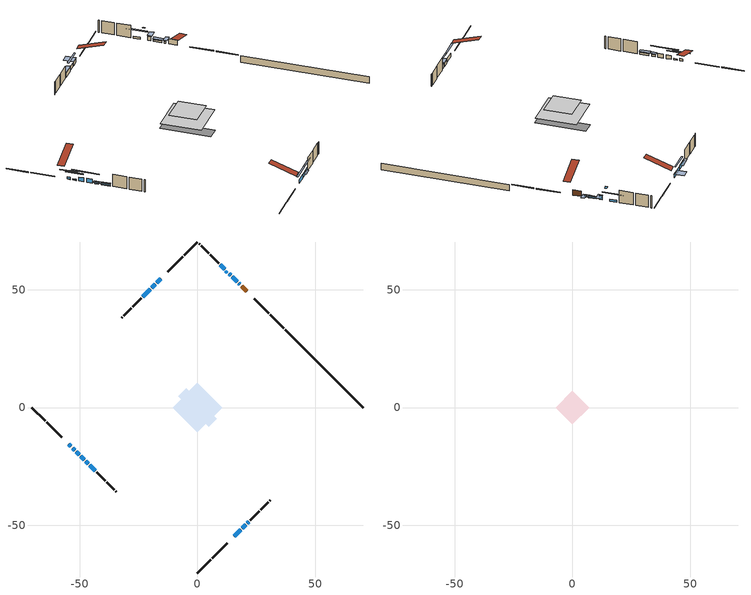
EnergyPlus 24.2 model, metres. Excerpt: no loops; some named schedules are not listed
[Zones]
conditioned space
 floor adiabatic (AdiabaticFloorConstruction): -10.51,0 0,10.51 10.51,0 0,-10.51 z2.6
 floor foundation (Slab1 construction): -8.24,4.83 -4.83,8.24 8.24,-4.83 4.83,-8.24 z-2.38
 wall outside (RimJoist1 construction): 0,-70.27 5.7,-64.58 / -70.27,0 -64.58,-5.7 / 0,70.27 -5.7,64.58 / 36.64,33.63 30.94,39.33 z0.16:0.46
 wall outside (RimJoist2 construction): 6.36,-63.92 12.54,-57.74 / -63.92,-6.36 -57.74,-12.54 / -6.36,63.92 -12.54,57.74 / 30.29,39.99 24.1,46.17 z0.16:0.46
 wall outside (AdiabaticWallConstruction 1): 20.95,49.33 18.7,51.57 z0.16:2.19
 wall outside (AdiabaticWallConstruction): -54.58,-15.69 -53.72,-16.56 z0.16:1.08; 18.04,52.23 17.59,52.68 / -47.39,-22.88 -46.49,-23.79 / 11.49,58.78 9.69,60.59 z0.16:0.92; -15.69,54.58 -17.33,52.95 z0.16:1.54; -17.98,52.29 -19.49,50.78 / 15.69,-54.58 18.28,-51.99 / -51.51,-18.77 -50.21,-20.06 z0.16:1.68; -53.06,-17.21 -52.16,-18.11 z0.16:0.67; -49.56,-20.72 -48.05,-22.23 / -20.15,50.12 -23.17,47.11 z0.16:1.63; 16.94,53.34 14.79,55.49 z0.16:0.89; 18.94,-51.34 20.42,-49.85 z0.16:1.42; 14.13,56.14 13.41,56.86 / 21.08,-49.19 21.8,-48.47 z0.16:1.79; -45.83,-24.44 -43.48,-26.79 z0.16:0.96
 wall outside (Wall1 construction): 22.46,-47.82 26.12,-44.15 / -42.83,-27.45 -39.16,-31.11 / -23.82,46.45 -27.49,42.79 / 9.03,61.24 5.37,64.91 z0.16:5.04
 wall outside (Wall2 construction): 26.78,-43.5 29.95,-40.32 / -38.51,-31.77 -35.33,-34.94 / -28.15,42.13 -31.32,38.95 / 4.71,65.56 1.54,68.74 z0.16:5.04
 wall outside (Wall3 construction): 30.61,-39.66 30.83,-39.44 / -34.67,-35.6 -34.45,-35.82 / -31.98,38.3 -32.2,38.07 / 0.88,69.39 0.66,69.62 z0.16:5.04
 wall foundation (FoundationWall1 construction): 70.27,0 37.3,32.98 z-2.38:0.16
 window (WindowConstruction 13): -54.58,-15.69 -53.72,-16.56 z0.16:1.07
 window (WindowConstruction 1): 18.04,52.23 17.59,52.68 z0.16:0.92
 window (WindowConstruction 2): -15.69,54.58 -17.33,52.95 z0.16:1.54
 window (WindowConstruction 3): -17.98,52.29 -19.49,50.78 z0.16:1.68
 window (WindowConstruction 4): 15.69,-54.58 18.28,-51.99 z0.16:1.68
 window (WindowConstruction 5): -53.06,-17.21 -52.16,-18.11 z0.16:0.67
 window (WindowConstruction 6): -51.51,-18.77 -50.21,-20.06 z0.16:1.68
 window (WindowConstruction 7): -49.56,-20.72 -48.05,-22.23 z0.16:1.63
 window (WindowConstruction 8): 16.94,53.34 14.79,55.48 z0.16:0.89
 window (WindowConstruction 9): -20.15,50.12 -23.17,47.11 z0.16:1.63
 window (WindowConstruction 10): 18.94,-51.34 20.42,-49.85 z0.16:1.42
 window (WindowConstruction 11): -47.39,-22.88 -46.49,-23.78 z0.16:0.92
 window (WindowConstruction 14): 14.13,56.14 13.41,56.86 z0.16:1.78
 window (WindowConstruction 12): -45.83,-24.44 -43.48,-26.79 z0.16:0.96
 window (WindowConstruction 15): 21.08,-49.19 21.8,-48.47 z0.16:1.78
 window (WindowConstruction): 11.49,58.78 9.69,60.59 z0.16:0.92
 door (Door): 20.95,49.33 18.7,51.57 z0.16:2.19
 ceiling adiabatic (AdiabaticFloorConstruction): 0,-10.51 10.51,0 0,10.51 -10.51,0 z2.6
 roof outside (AdiabaticRoofConstruction): 12.15,58.13,5.04 11.57,57.55,5.31 12.18,56.94,5.31 12.76,57.52,5.04
 skylight (SkylightConstruction): 12.15,58.13,5.04 11.57,57.55,5.31 12.18,56.94,5.31 12.76,57.52,5.04
attic - vented
 floor to conditioned space (Floor1 construction Reversed): -7.18,0 0,7.18 7.18,0 0,-7.18 z5.04
 roof outside (Roof1 construction): 15.04,-55.24,5.04 8.05,-48.25,8.33 6.2,-50.09,8.33 13.19,-57.08,5.04; -55.24,-15.04,5.04 -48.25,-8.05,8.33 -50.09,-6.2,8.33 -57.08,-13.19,5.04; -15.04,55.24,5.04 -8.05,48.25,8.33 -6.2,50.09,8.33 -13.19,57.08,5.04; 21.6,48.67,5.04 14.61,41.68,8.33 16.45,39.84,8.33 23.45,46.83,5.04
shading: -51.89,-18.38 -56.4,-13.87 -56.69,-14.16 -52.19,-18.67 z3.65; 17.38,52.89 18.25,52.02 20.19,53.96 19.32,54.83 z1.22; -17.54,52.74 -15.48,54.79 -18.07,57.38 -20.13,55.32 z1.84; -21.32,48.96 -16.16,54.11 -16.45,54.4 -21.61,49.25 z4.26; 20.1,-50.17 13.87,-56.4 14.16,-56.69 20.39,-50.46 z4.26; -50.34,-19.93 -54.88,-15.39 -55.18,-15.68 -50.63,-20.23 z3.25; -48.39,-21.88 -53.33,-16.95 -53.62,-17.24 -48.68,-22.18 z4.26; -46.22,-24.05 -51.38,-18.9 -51.67,-19.19 -46.51,-24.34 z4.21; 14.58,55.7 17.15,53.13 18.01,53.99 15.44,56.56 z1.18; -23.38,46.9 -19.94,50.34 -20.8,51.2 -24.24,47.76 z1.93; 20.64,-49.64 18.73,-51.55 19.59,-52.41 21.5,-50.5 z1.71; -46.28,-24 -47.6,-22.67 -48.46,-23.53 -47.14,-24.86 z1.22; 13.2,57.07 14.34,55.93 16.28,57.87 15.14,59.01 z2.08; -43.27,-27 -46.04,-24.23 -46.91,-25.09 -44.13,-27.86 z1.25; 23.62,-46.65 19.26,-51.02 19.55,-51.31 23.92,-46.94 z4.36; 7.87,62.41 13.31,56.96 13.6,57.25 8.16,62.7 z3.5
[Building]
Building 1: Terrain=Suburbs
[Site:Location]
Saskatoon Intl AP_SK: Latitude {deg}=52.17; Longitude {deg}=-106.7; Time Zone {hr}=-6; Elevation {m}=504; Keep Site Location Information=Yes
[Site:GroundTemperature:Shallow]
-3.29371, -5.9198, -6.13011, -4.88389, 0.118965, 5.09852, 9.41553, 12.1502, 12.3826, 10.1583, 5.95142, 1.12462
[Site:WaterMainsTemperature]
Calculation Method=Schedule; Temperature Schedule=mains temperature schedule
[Material] Roughness=Rough; Thermal Absorptance=0.9
Name | Thickness {m} | Conductivity {W/m-K} | Density {kg/m3} | Specific Heat {J/kg-K} | Solar Absorptance | Visible Absorptance
asphalt or fiberglass shingles | 0.00635 | 0.162714 | 1121.4 | 1465.45 | 0.84 | 0.84
asphalt or fiberglass shingles 1 | 0.00635 | 0.162714 | 1121.4 | 1465.45 | 0.7 | 0.7
ceiling loosefill ins | 0.0846667 | 0.0480833 | 16.02 | 1046.75 | 0.7 | 0.7
ceiling stud and cavity | 0.1397 | 0.326487 | 65.682 | 1177.47 | 0.7 | 0.7
concrete 4.0 in. | 0.1016 | 1.803125 | 2242.8 | 837.4 | 0.7 | 0.7
concrete 8.0 in. | 0.2032 | 1.803125 | 2242.8 | 837.4 | 0.7 | 0.7
door material | 0.04445 | 0.0451087 | 512.64 | 1214.23 | 0.7 | 0.7
floor covering | 0.0127 | 0.0433444 | 54.468 | 1339.84 | 0.6 | 0.6
floor rigid ins; roof rigid ins; wall rigid ins 1 | 0.512978 | 0.029427 | 32.04 | 1214.23 | 0.7 | 0.7
floor stud and cavity | 0.1397 | 1.75129 | 37.0049 | 1207.88 | 0.7 | 0.7
furniture material conditioned space 1 | 0.1524 | 0.115458 | 640.8 | 1214.23 | 0.6 | 0.6
gypsum board | 0.0127 | 0.160291 | 801 | 837.4 | 0.6 | 0.6
osb sheathing 0.5 in. | 0.0127 | 0.115458 | 512.64 | 1214.23 | 0.7 | 0.7
osb sheathing 0.75 in. | 0.01905 | 0.115458 | 512.64 | 1214.23 | 0.7 | 0.7
rim joist stud and cavity | 0.0508 | 0.177588 | 50.32683 | 1063.81 | 0.6 | 0.6
rim joist stud and cavity 1 | 0.0508 | 0.219467 | 50.32683 | 1063.81 | 0.6 | 0.6
roof stud and cavity | 0.18415 | 1.78685 | 37.0049 | 1207.88 | 0.6 | 0.6
wall rigid ins | 0.051816 | 0.029427 | 32.04 | 1214.23 | 0.7 | 0.7
wall stud and cavity | 0.1397 | 0.117539 | 139.0536 | 1170.24 | 0.7 | 0.7
wall stud and cavity 1 | 0.1397 | 0.118416 | 139.0536 | 1170.24 | 0.7 | 0.7
wall stud and cavity 2 | 0.1397 | 0.168448 | 139.0536 | 1170.24 | 0.7 | 0.7
wall stud and cavity 3 | 0.0889 | 0.380278 | 52.3479 | 1209.89 | 0.7 | 0.7
wall stud and cavity 4 | 0.0889 | 0.391764 | 83.0341 | 1211.67 | 0.7 | 0.7
wood siding | 0.0254 | 0.102417 | 544.68 | 1172.36 | 0.4 | 0.4
wood siding 1; wood siding 2; wood siding 3 | 0.0254 | 0.102417 | 544.68 | 1172.36 | 0.7 | 0.7
[WindowMaterial:SimpleGlazingSystem]
Name | U-Factor {W/m2-K} | Solar Heat Gain Coefficient
SkylightMaterial | 2.08581 | 0.5805
WindowMaterial | 2.33139 | 0.56
WindowMaterial 1 | 2.14401 | 0.63
WindowMaterial 10 | 4.15402 | 0.66
WindowMaterial 2 | 2.06906 | 0.65
WindowMaterial 3 | 2.08155 | 0.65
WindowMaterial 4 | 2.32684 | 0.57
WindowMaterial 5 | 2.07304 | 0.65
WindowMaterial 6 | 2.34956 | 0.55
WindowMaterial 7 | 2.16843 | 0.62
WindowMaterial 8 | 2.31492 | 0.57
WindowMaterial 9 | 4.20853 | 0.66
[Construction]
AdiabaticFloorConstruction: floor stud and cavity, floor rigid ins, osb sheathing 0.75 in., floor covering
AdiabaticRoofConstruction: asphalt or fiberglass shingles 1, roof rigid ins, osb sheathing 0.75 in., roof stud and cavity
AdiabaticWallConstruction: wood siding 2, wall rigid ins 1, wall stud and cavity 3, gypsum board
AdiabaticWallConstruction 1: wood siding 3, wall rigid ins 1, wall stud and cavity 3, gypsum board
Door: door material
Floor1 construction Reversed: gypsum board, ceiling stud and cavity, ceiling loosefill ins
FoundationWall1 construction: concrete 8.0 in.
furniture construction conditioned space 1: furniture material conditioned space 1
PartitionWallConstruction: gypsum board, wall stud and cavity 4, gypsum board
RimJoist1 construction: wood siding 1, rim joist stud and cavity
RimJoist2 construction: wood siding 1, rim joist stud and cavity 1
Roof1 construction: asphalt or fiberglass shingles
SkylightConstruction: SkylightMaterial
Slab1 construction: concrete 4.0 in.
Wall1 construction: wood siding, osb sheathing 0.5 in., wall stud and cavity, gypsum board
Wall2 construction: wood siding, osb sheathing 0.5 in., wall stud and cavity 1, gypsum board
Wall3 construction: wood siding, wall rigid ins, osb sheathing 0.5 in., wall stud and cavity 2, gypsum board
WindowConstruction; WindowConstruction 1; WindowConstruction 11: WindowMaterial
WindowConstruction 10: WindowMaterial 7
WindowConstruction 12: WindowMaterial 8
WindowConstruction 13: WindowMaterial 9
WindowConstruction 14; WindowConstruction 15: WindowMaterial 10
WindowConstruction 2: WindowMaterial 1
WindowConstruction 3: WindowMaterial 2
WindowConstruction 4; WindowConstruction 6: WindowMaterial 3
WindowConstruction 5: WindowMaterial 4
WindowConstruction 7; WindowConstruction 9: WindowMaterial 5
WindowConstruction 8: WindowMaterial 6
[Zone] Multiplier=1; Part of Total Floor Area=Yes
Name | Volume {m3}
attic - vented | 55.713
conditioned space | 775.5
[Space]
Name | Zone | Volume {m3}
attic - vented 1 | attic - vented | 55.713
conditioned space 1 | conditioned space | 775.5
[ZoneInfiltration:EffectiveLeakageArea]
infil attic - vented 1: Zone or Space=attic - vented 1; Schedule=Always On Discrete; Effective Air Leakage Area {cm2}=3532.35; Stack Coefficient=0.000229202; Wind Coefficient=1.02289e-05
[ZoneMixing]
whole house fan mix: Zone or Space=attic - vented; Schedule=Always On Continuous; Design Flow Rate Calculation Method=Flow/Zone; Design Flow Rate {m3/s}=0; Source Zone or Space=conditioned space
[SurfaceProperty:ExposedFoundationPerimeter]
Slab1: Exposed Perimeter Calculation Method=TotalExposedPerimeter; Total Exposed Perimeter {m}=46.635
[InternalMass] Zone or ZoneList=conditioned space; Space or SpaceList=conditioned space 1
Name | Construction | Surface Area {m2}
furniture mass conditioned space 1 | furniture construction conditioned space 1 | 124.08
partition wall mass | PartitionWallConstruction | 310.2
[Lights]
interior lighting: Zone or ZoneList or Space or SpaceList=conditioned space 1; Schedule=interior lighting schedule; Design Level Calculation Method=LightingLevel; Lighting Level {W}=343.2; Return Air Fraction=0; Fraction Radiant=0.6; Fraction Visible=0.2; Fraction Replaceable=1
[People]
occupants: Zone or ZoneList or Space or SpaceList=conditioned space 1; Number of People Schedule=occupants schedule; Number of People Calculation Method=People; Number of People=3; Fraction Radiant=0.314171; Sensible Heat Fraction=0.56303; Activity Level Schedule=occupants activity schedule; Carbon Dioxide Generation Rate {m3/s-W}=0; Enable ASHRAE 55 Comfort Warnings=No; Mean Radiant Temperature Calculation Type=EnclosureAveraged
[ElectricEquipment] Zone or ZoneList or Space or SpaceList=conditioned space 1; Design Level Calculation Method=EquipmentLevel
Name | Schedule | Design Level {W} | Fraction Latent | Fraction Radiant | Fraction Lost
clothes dryer | clothes dryer schedule | 140.772 | 0.015 | 0.081 | 0.85
clothes washer | clothes washer schedule | 32.1985 | 0.03 | 0.162 | 0.7
cooking range | cooking range schedule | 215.147 | 0.08 | 0.432 | 0.2
dishwasher | dishwasher schedule | 66.8632 | 0.3 | 0.18 | 0.4
fridge | fridge schedule | 72.9452 | 0 | 0.6 | 0
mech vent house fan | mech vent house fan schedule | 16.5 | 0 | 0 | 1
mech vent house fan cfis | mech vent house fan cfis schedule | 0 | 0 | 0 | 0
misc plug loads | misc plug loads schedule | 494.7 | 0.045 | 0.513 | 0.1
whole house fan | Always On Discrete | 0 | 0 | 0 | 1
[OtherEquipment] Zone or ZoneList or Space or SpaceList=conditioned space 1; Design Level Calculation Method=EquipmentLevel
Name | Fuel Type | Schedule | Design Level {W} | Fraction Latent | Fraction Radiant | Fraction Lost
clothes dryer 1 | Electricity | clothes dryer schedule | 0 | 0.015 | 0.081 | 0.85
cooking range 1 | Electricity | cooking range schedule | 0 | 0.08 | 0.432 | 0.2
general water use latent | None | general water use schedule | 62.594 | 1 | 0 | 0
general water use sensible | None | general water use schedule | -61.6891 | 0 | 0.6 | 0
mech vent house fan latent load | None | Always On Discrete | 0 | 1 | 0 | 0
mech vent house fan sensible load | None | Always On Discrete | 0 | 0 | 0 | 0
water heater energy adjustment1 | NaturalGas | Always On Discrete | 0.01 | 0 | 0 | 1
[ZoneInfiltration:DesignFlowRate] Zone or ZoneList or Space or SpaceList=conditioned space 1; Schedule=Always On Discrete; Design Flow Rate Calculation Method=Flow/Zone; Design Flow Rate {m3/s}=0
infil flow; natural vent flow; whole house fan flow
[Foundation:Kiva]
Foundation Kiva 1: Initial Indoor Air Temperature {C}=21; Wall Height Above Grade {m}=0.15999; Wall Depth Below Slab {m}=0.2032
[Foundation:Kiva:Settings]
Soil Conductivity {W/m-K}=0.849921; Soil Density {kg/m3}=1842.3; Soil Specific Heat {J/kg-K}=418.7; Ground Solar Absorptivity=0.9; Ground Thermal Absorptivity=0.9; Ground Surface Roughness {m}=0.03; Far-Field Width {m}=40; Deep-Ground Boundary Condition=ZeroFlux; Deep-Ground Depth {m}=40; Minimum Cell Dimension {m}=0.2; Maximum Cell Growth Coefficient=3; Simulation Timestep=Timestep
[Exterior:Lights]
exterior lighting: Schedule=exterior lighting schedule; Design Level {W}=75.6
[Schedule:Constant]
Name | Hourly Value
Always On Continuous; mech vent house fan schedule; mech vent house fan cfis schedule; Always On Discrete | 1
occupants activity schedule | 117.228
fridge schedule | 0
[Schedule:Week:Daily]
interior lighting schedule Week Rule - Jan1-Jan27: interior lighting schedule day, interior lighting schedule day, interior lighting schedule day, interior lighting schedule day, interior lighting schedule day, interior lighting schedule day, interior lighting schedule day, interior lighting schedule default day, interior lighting schedule default day, interior lighting schedule default day, interior lighting schedule default day, interior lighting schedule default day
interior lighting schedule Week Rule - Jan28-Feb3: interior lighting schedule day, interior lighting schedule day, interior lighting schedule day, interior lighting schedule day, interior lighting schedule day 1, interior lighting schedule day 1, interior lighting schedule day 1, interior lighting schedule default day, interior lighting schedule default day, interior lighting schedule default day, interior lighting schedule default day, interior lighting schedule default day
interior lighting schedule Week Rule - Feb4-Feb24: interior lighting schedule day 1, interior lighting schedule day 1, interior lighting schedule day 1, interior lighting schedule day 1, interior lighting schedule day 1, interior lighting schedule day 1, interior lighting schedule day 1, interior lighting schedule default day, interior lighting schedule default day, interior lighting schedule default day, interior lighting schedule default day, interior lighting schedule default day
interior lighting schedule Week Rule - Feb25-Mar3: interior lighting schedule day 1, interior lighting schedule day 1, interior lighting schedule day 1, interior lighting schedule day 1, interior lighting schedule day 2, interior lighting schedule day 2, interior lighting schedule day 2, interior lighting schedule default day, interior lighting schedule default day, interior lighting schedule default day, interior lighting schedule default day, interior lighting schedule default day
interior lighting schedule Week Rule - Mar4-Mar31: interior lighting schedule day 2, interior lighting schedule day 2, interior lighting schedule day 2, interior lighting schedule day 2, interior lighting schedule day 2, interior lighting schedule day 2, interior lighting schedule day 2, interior lighting schedule default day, interior lighting schedule default day, interior lighting schedule default day, interior lighting schedule default day, interior lighting schedule default day
interior lighting schedule Week Rule - Apr1-Apr28: interior lighting schedule day 3, interior lighting schedule day 3, interior lighting schedule day 3, interior lighting schedule day 3, interior lighting schedule day 3, interior lighting schedule day 3, interior lighting schedule day 3, interior lighting schedule default day, interior lighting schedule default day, interior lighting schedule default day, interior lighting schedule default day, interior lighting schedule default day
interior lighting schedule Week Rule - Apr29-May5: interior lighting schedule day 3, interior lighting schedule day 3, interior lighting schedule day 4, interior lighting schedule day 4, interior lighting schedule day 4, interior lighting schedule day 4, interior lighting schedule day 4, interior lighting schedule default day, interior lighting schedule default day, interior lighting schedule default day, interior lighting schedule default day, interior lighting schedule default day
interior lighting schedule Week Rule - May6-May26: interior lighting schedule day 4, interior lighting schedule day 4, interior lighting schedule day 4, interior lighting schedule day 4, interior lighting schedule day 4, interior lighting schedule day 4, interior lighting schedule day 4, interior lighting schedule default day, interior lighting schedule default day, interior lighting schedule default day, interior lighting schedule default day, interior lighting schedule default day
interior lighting schedule Week Rule - May27-Jun2: interior lighting schedule day 4, interior lighting schedule day 4, interior lighting schedule day 4, interior lighting schedule day 4, interior lighting schedule day 4, interior lighting schedule day 5, interior lighting schedule day 5, interior lighting schedule default day, interior lighting schedule default day, interior lighting schedule default day, interior lighting schedule default day, interior lighting schedule default day
interior lighting schedule Week Rule - Jun3-Jun30: interior lighting schedule day 5, interior lighting schedule day 5, interior lighting schedule day 5, interior lighting schedule day 5, interior lighting schedule day 5, interior lighting schedule day 5, interior lighting schedule day 5, interior lighting schedule default day, interior lighting schedule default day, interior lighting schedule default day, interior lighting schedule default day, interior lighting schedule default day
interior lighting schedule Week Rule - Jul1-Jul28: interior lighting schedule day 6, interior lighting schedule day 6, interior lighting schedule day 6, interior lighting schedule day 6, interior lighting schedule day 6, interior lighting schedule day 6, interior lighting schedule day 6, interior lighting schedule default day, interior lighting schedule default day, interior lighting schedule default day, interior lighting schedule default day, interior lighting schedule default day
interior lighting schedule Week Rule - Jul29-Aug4: interior lighting schedule day 6, interior lighting schedule day 6, interior lighting schedule day 6, interior lighting schedule day 7, interior lighting schedule day 7, interior lighting schedule day 7, interior lighting schedule day 7, interior lighting schedule default day, interior lighting schedule default day, interior lighting schedule default day, interior lighting schedule default day, interior lighting schedule default day
interior lighting schedule Week Rule - Aug5-Aug25: interior lighting schedule day 7, interior lighting schedule day 7, interior lighting schedule day 7, interior lighting schedule day 7, interior lighting schedule day 7, interior lighting schedule day 7, interior lighting schedule day 7, interior lighting schedule default day, interior lighting schedule default day, interior lighting schedule default day, interior lighting schedule default day, interior lighting schedule default day
interior lighting schedule Week Rule - Aug26-Sep1: interior lighting schedule day 7, interior lighting schedule day 7, interior lighting schedule day 7, interior lighting schedule day 7, interior lighting schedule day 7, interior lighting schedule day 7, interior lighting schedule day 8, interior lighting schedule default day, interior lighting schedule default day, interior lighting schedule default day, interior lighting schedule default day, interior lighting schedule default day
interior lighting schedule Week Rule - Sep2-Sep29: interior lighting schedule day 8, interior lighting schedule day 8, interior lighting schedule day 8, interior lighting schedule day 8, interior lighting schedule day 8, interior lighting schedule day 8, interior lighting schedule day 8, interior lighting schedule default day, interior lighting schedule default day, interior lighting schedule default day, interior lighting schedule default day, interior lighting schedule default day
interior lighting schedule Week Rule - Sep30-Oct6: interior lighting schedule day 8, interior lighting schedule day 9, interior lighting schedule day 9, interior lighting schedule day 9, interior lighting schedule day 9, interior lighting schedule day 9, interior lighting schedule day 9, interior lighting schedule default day, interior lighting schedule default day, interior lighting schedule default day, interior lighting schedule default day, interior lighting schedule default day
interior lighting schedule Week Rule - Oct7-Oct27: interior lighting schedule day 9, interior lighting schedule day 9, interior lighting schedule day 9, interior lighting schedule day 9, interior lighting schedule day 9, interior lighting schedule day 9, interior lighting schedule day 9, interior lighting schedule default day, interior lighting schedule default day, interior lighting schedule default day, interior lighting schedule default day, interior lighting schedule default day
interior lighting schedule Week Rule - Oct28-Nov3: interior lighting schedule day 9, interior lighting schedule day 9, interior lighting schedule day 9, interior lighting schedule day 9, interior lighting schedule day 10, interior lighting schedule day 10, interior lighting schedule day 10, interior lighting schedule default day, interior lighting schedule default day, interior lighting schedule default day, interior lighting schedule default day, interior lighting schedule default day
interior lighting schedule Week Rule - Nov4-Nov24: interior lighting schedule day 10, interior lighting schedule day 10, interior lighting schedule day 10, interior lighting schedule day 10, interior lighting schedule day 10, interior lighting schedule day 10, interior lighting schedule day 10, interior lighting schedule default day, interior lighting schedule default day, interior lighting schedule default day, interior lighting schedule default day, interior lighting schedule default day
interior lighting schedule Week Rule - Nov25-Dec1: interior lighting schedule day 10, interior lighting schedule day 10, interior lighting schedule day 10, interior lighting schedule day 10, interior lighting schedule day 10, interior lighting schedule day 10, interior lighting schedule day 11, interior lighting schedule default day, interior lighting schedule default day, interior lighting schedule default day, interior lighting schedule default day, interior lighting schedule default day
interior lighting schedule Week Rule - Dec2-Dec31: interior lighting schedule day 11, interior lighting schedule day 11, interior lighting schedule day 11, interior lighting schedule day 11, interior lighting schedule day 11, interior lighting schedule day 11, interior lighting schedule day 11, interior lighting schedule default day, interior lighting schedule default day, interior lighting schedule default day, interior lighting schedule default day, interior lighting schedule default day
occupants schedule Week Rule - Jan1-Dec31: occupants schedule day, occupants schedule day, occupants schedule day, occupants schedule day, occupants schedule day, occupants schedule day, occupants schedule day, occupants schedule default day, occupants schedule default day, occupants schedule default day, occupants schedule default day, occupants schedule default day
clothes dryer schedule Week Rule - Jan1-Dec31: clothes dryer schedule day, clothes dryer schedule day, clothes dryer schedule day, clothes dryer schedule day, clothes dryer schedule day, clothes dryer schedule day, clothes dryer schedule day, clothes dryer schedule default day, clothes dryer schedule default day, clothes dryer schedule default day, clothes dryer schedule default day, clothes dryer schedule default day
clothes washer schedule Week Rule - Jan1-Dec31: clothes washer schedule day, clothes washer schedule day, clothes washer schedule day, clothes washer schedule day, clothes washer schedule day, clothes washer schedule day, clothes washer schedule day, clothes washer schedule default day, clothes washer schedule default day, clothes washer schedule default day, clothes washer schedule default day, clothes washer schedule default day
cooking range schedule Week Rule - Jan1-Dec31: cooking range schedule day, cooking range schedule day, cooking range schedule day, cooking range schedule day, cooking range schedule day, cooking range schedule day, cooking range schedule day, cooking range schedule default day, cooking range schedule default day, cooking range schedule default day, cooking range schedule default day, cooking range schedule default day
dishwasher schedule Week Rule - Jan1-Dec31: dishwasher schedule day, dishwasher schedule day, dishwasher schedule day, dishwasher schedule day, dishwasher schedule day, dishwasher schedule day, dishwasher schedule day, dishwasher schedule default day, dishwasher schedule default day, dishwasher schedule default day, dishwasher schedule default day, dishwasher schedule default day
misc plug loads schedule Week Rule - Jan1-Dec31: misc plug loads schedule day, misc plug loads schedule day, misc plug loads schedule day, misc plug loads schedule day, misc plug loads schedule day, misc plug loads schedule day, misc plug loads schedule day, misc plug loads schedule default day, misc plug loads schedule default day, misc plug loads schedule default day, misc plug loads schedule default day, misc plug loads schedule default day
general water use schedule Week Rule - Jan1-Dec31: general water use schedule day, general water use schedule day, general water use schedule day, general water use schedule day, general water use schedule day, general water use schedule day, general water use schedule day, general water use schedule default day, general water use schedule default day, general water use schedule default day, general water use schedule default day, general water use schedule default day
exterior lighting schedule Week Rule - Jan1-Jan27: exterior lighting schedule day, exterior lighting schedule day, exterior lighting schedule day, exterior lighting schedule day, exterior lighting schedule day, exterior lighting schedule day, exterior lighting schedule day, exterior lighting schedule default day, exterior lighting schedule default day, exterior lighting schedule default day, exterior lighting schedule default day, exterior lighting schedule default day
exterior lighting schedule Week Rule - Jan28-Feb3: exterior lighting schedule day, exterior lighting schedule day, exterior lighting schedule day, exterior lighting schedule day, exterior lighting schedule day 1, exterior lighting schedule day 1, exterior lighting schedule day 1, exterior lighting schedule default day, exterior lighting schedule default day, exterior lighting schedule default day, exterior lighting schedule default day, exterior lighting schedule default day
exterior lighting schedule Week Rule - Feb4-Feb24: exterior lighting schedule day 1, exterior lighting schedule day 1, exterior lighting schedule day 1, exterior lighting schedule day 1, exterior lighting schedule day 1, exterior lighting schedule day 1, exterior lighting schedule day 1, exterior lighting schedule default day, exterior lighting schedule default day, exterior lighting schedule default day, exterior lighting schedule default day, exterior lighting schedule default day
exterior lighting schedule Week Rule - Feb25-Mar3: exterior lighting schedule day 1, exterior lighting schedule day 1, exterior lighting schedule day 1, exterior lighting schedule day 1, exterior lighting schedule day 2, exterior lighting schedule day 2, exterior lighting schedule day 2, exterior lighting schedule default day, exterior lighting schedule default day, exterior lighting schedule default day, exterior lighting schedule default day, exterior lighting schedule default day
exterior lighting schedule Week Rule - Mar4-Mar31: exterior lighting schedule day 2, exterior lighting schedule day 2, exterior lighting schedule day 2, exterior lighting schedule day 2, exterior lighting schedule day 2, exterior lighting schedule day 2, exterior lighting schedule day 2, exterior lighting schedule default day, exterior lighting schedule default day, exterior lighting schedule default day, exterior lighting schedule default day, exterior lighting schedule default day
exterior lighting schedule Week Rule - Apr1-Apr28: exterior lighting schedule day 3, exterior lighting schedule day 3, exterior lighting schedule day 3, exterior lighting schedule day 3, exterior lighting schedule day 3, exterior lighting schedule day 3, exterior lighting schedule day 3, exterior lighting schedule default day, exterior lighting schedule default day, exterior lighting schedule default day, exterior lighting schedule default day, exterior lighting schedule default day
exterior lighting schedule Week Rule - Apr29-May5: exterior lighting schedule day 3, exterior lighting schedule day 3, exterior lighting schedule day 4, exterior lighting schedule day 4, exterior lighting schedule day 4, exterior lighting schedule day 4, exterior lighting schedule day 4, exterior lighting schedule default day, exterior lighting schedule default day, exterior lighting schedule default day, exterior lighting schedule default day, exterior lighting schedule default day
exterior lighting schedule Week Rule - May6-May26: exterior lighting schedule day 4, exterior lighting schedule day 4, exterior lighting schedule day 4, exterior lighting schedule day 4, exterior lighting schedule day 4, exterior lighting schedule day 4, exterior lighting schedule day 4, exterior lighting schedule default day, exterior lighting schedule default day, exterior lighting schedule default day, exterior lighting schedule default day, exterior lighting schedule default day
exterior lighting schedule Week Rule - May27-Jun2: exterior lighting schedule day 4, exterior lighting schedule day 4, exterior lighting schedule day 4, exterior lighting schedule day 4, exterior lighting schedule day 4, exterior lighting schedule day 5, exterior lighting schedule day 5, exterior lighting schedule default day, exterior lighting schedule default day, exterior lighting schedule default day, exterior lighting schedule default day, exterior lighting schedule default day
exterior lighting schedule Week Rule - Jun3-Jun30: exterior lighting schedule day 5, exterior lighting schedule day 5, exterior lighting schedule day 5, exterior lighting schedule day 5, exterior lighting schedule day 5, exterior lighting schedule day 5, exterior lighting schedule day 5, exterior lighting schedule default day, exterior lighting schedule default day, exterior lighting schedule default day, exterior lighting schedule default day, exterior lighting schedule default day
exterior lighting schedule Week Rule - Jul1-Jul28: exterior lighting schedule day 6, exterior lighting schedule day 6, exterior lighting schedule day 6, exterior lighting schedule day 6, exterior lighting schedule day 6, exterior lighting schedule day 6, exterior lighting schedule day 6, exterior lighting schedule default day, exterior lighting schedule default day, exterior lighting schedule default day, exterior lighting schedule default day, exterior lighting schedule default day
exterior lighting schedule Week Rule - Jul29-Aug4: exterior lighting schedule day 6, exterior lighting schedule day 6, exterior lighting schedule day 6, exterior lighting schedule day 7, exterior lighting schedule day 7, exterior lighting schedule day 7, exterior lighting schedule day 7, exterior lighting schedule default day, exterior lighting schedule default day, exterior lighting schedule default day, exterior lighting schedule default day, exterior lighting schedule default day
exterior lighting schedule Week Rule - Aug5-Aug25: exterior lighting schedule day 7, exterior lighting schedule day 7, exterior lighting schedule day 7, exterior lighting schedule day 7, exterior lighting schedule day 7, exterior lighting schedule day 7, exterior lighting schedule day 7, exterior lighting schedule default day, exterior lighting schedule default day, exterior lighting schedule default day, exterior lighting schedule default day, exterior lighting schedule default day
exterior lighting schedule Week Rule - Aug26-Sep1: exterior lighting schedule day 7, exterior lighting schedule day 7, exterior lighting schedule day 7, exterior lighting schedule day 7, exterior lighting schedule day 7, exterior lighting schedule day 7, exterior lighting schedule day 8, exterior lighting schedule default day, exterior lighting schedule default day, exterior lighting schedule default day, exterior lighting schedule default day, exterior lighting schedule default day
exterior lighting schedule Week Rule - Sep2-Sep29: exterior lighting schedule day 8, exterior lighting schedule day 8, exterior lighting schedule day 8, exterior lighting schedule day 8, exterior lighting schedule day 8, exterior lighting schedule day 8, exterior lighting schedule day 8, exterior lighting schedule default day, exterior lighting schedule default day, exterior lighting schedule default day, exterior lighting schedule default day, exterior lighting schedule default day
exterior lighting schedule Week Rule - Sep30-Oct6: exterior lighting schedule day 8, exterior lighting schedule day 9, exterior lighting schedule day 9, exterior lighting schedule day 9, exterior lighting schedule day 9, exterior lighting schedule day 9, exterior lighting schedule day 9, exterior lighting schedule default day, exterior lighting schedule default day, exterior lighting schedule default day, exterior lighting schedule default day, exterior lighting schedule default day
exterior lighting schedule Week Rule - Oct7-Oct27: exterior lighting schedule day 9, exterior lighting schedule day 9, exterior lighting schedule day 9, exterior lighting schedule day 9, exterior lighting schedule day 9, exterior lighting schedule day 9, exterior lighting schedule day 9, exterior lighting schedule default day, exterior lighting schedule default day, exterior lighting schedule default day, exterior lighting schedule default day, exterior lighting schedule default day
exterior lighting schedule Week Rule - Oct28-Nov3: exterior lighting schedule day 9, exterior lighting schedule day 9, exterior lighting schedule day 9, exterior lighting schedule day 9, exterior lighting schedule day 10, exterior lighting schedule day 10, exterior lighting schedule day 10, exterior lighting schedule default day, exterior lighting schedule default day, exterior lighting schedule default day, exterior lighting schedule default day, exterior lighting schedule default day
[Schedule:Year]
interior lighting schedule: interior lighting schedule Week Rule - Jan1-Jan27, 1, 1, 1, 27, interior lighting schedule Week Rule - Jan28-Feb3, 1, 28, 2, 3, interior lighting schedule Week Rule - Feb4-Feb24, 2, 4, 2, 24, interior lighting schedule Week Rule - Feb25-Mar3, 2, 25, 3, 3, interior lighting schedule Week Rule - Mar4-Mar31, 3, 4, 3, 31, interior lighting schedule Week Rule - Apr1-Apr28, 4, 1, 4, 28, interior lighting schedule Week Rule - Apr29-May5, 4, 29, 5, 5, interior lighting schedule Week Rule - May6-May26, 5, 6, 5, 26, interior lighting schedule Week Rule - May27-Jun2, 5, 27, 6, 2, interior lighting schedule Week Rule - Jun3-Jun30, 6, 3, 6, 30, interior lighting schedule Week Rule - Jul1-Jul28, 7, 1, 7, 28, interior lighting schedule Week Rule - Jul29-Aug4, 7, 29, 8, 4, interior lighting schedule Week Rule - Aug5-Aug25, 8, 5, 8, 25, interior lighting schedule Week Rule - Aug26-Sep1, 8, 26, 9, 1, interior lighting schedule Week Rule - Sep2-Sep29, 9, 2, 9, 29, interior lighting schedule Week Rule - Sep30-Oct6, 9, 30, 10, 6, interior lighting schedule Week Rule - Oct7-Oct27, 10, 7, 10, 27, interior lighting schedule Week Rule - Oct28-Nov3, 10, 28, 11, 3, interior lighting schedule Week Rule - Nov4-Nov24, 11, 4, 11, 24, interior lighting schedule Week Rule - Nov25-Dec1, 11, 25, 12, 1, interior lighting schedule Week Rule - Dec2-Dec31, 12, 2, 12, 31
occupants schedule: occupants schedule Week Rule - Jan1-Dec31, 1, 1, 12, 31
clothes dryer schedule: clothes dryer schedule Week Rule - Jan1-Dec31, 1, 1, 12, 31
clothes washer schedule: clothes washer schedule Week Rule - Jan1-Dec31, 1, 1, 12, 31
cooking range schedule: cooking range schedule Week Rule - Jan1-Dec31, 1, 1, 12, 31
dishwasher schedule: dishwasher schedule Week Rule - Jan1-Dec31, 1, 1, 12, 31
misc plug loads schedule: misc plug loads schedule Week Rule - Jan1-Dec31, 1, 1, 12, 31
general water use schedule: general water use schedule Week Rule - Jan1-Dec31, 1, 1, 12, 31
exterior lighting schedule: exterior lighting schedule Week Rule - Jan1-Jan27, 1, 1, 1, 27, exterior lighting schedule Week Rule - Jan28-Feb3, 1, 28, 2, 3, exterior lighting schedule Week Rule - Feb4-Feb24, 2, 4, 2, 24, exterior lighting schedule Week Rule - Feb25-Mar3, 2, 25, 3, 3, exterior lighting schedule Week Rule - Mar4-Mar31, 3, 4, 3, 31, exterior lighting schedule Week Rule - Apr1-Apr28, 4, 1, 4, 28, exterior lighting schedule Week Rule - Apr29-May5, 4, 29, 5, 5, exterior lighting schedule Week Rule - May6-May26, 5, 6, 5, 26, exterior lighting schedule Week Rule - May27-Jun2, 5, 27, 6, 2, exterior lighting schedule Week Rule - Jun3-Jun30, 6, 3, 6, 30, exterior lighting schedule Week Rule - Jul1-Jul28, 7, 1, 7, 28, exterior lighting schedule Week Rule - Jul29-Aug4, 7, 29, 8, 4, exterior lighting schedule Week Rule - Aug5-Aug25, 8, 5, 8, 25, exterior lighting schedule Week Rule - Aug26-Sep1, 8, 26, 9, 1, exterior lighting schedule Week Rule - Sep2-Sep29, 9, 2, 9, 29, exterior lighting schedule Week Rule - Sep30-Oct6, 9, 30, 10, 6, exterior lighting schedule Week Rule - Oct7-Oct27, 10, 7, 10, 27, exterior lighting schedule Week Rule - Oct28-Nov3, 10, 28, 11, 3, exterior lighting schedule Week Rule - Nov4-Nov24, 11, 4, 11, 24, exterior lighting schedule Week Rule - Nov25-Dec1, 11, 25, 12, 1, exterior lighting schedule Week Rule - Dec2-Dec31, 12, 2, 12, 31
[Schedule:Compact]
mains temperature schedule: Through: 01/01, For: AllDays, Until: 24:00, 3.00833, Through: 01/02, For: AllDays, Until: 24:00, 2.92833, Through: 01/03, For: AllDays, Until: 24:00, 2.84889, Through: 01/04, For: AllDays, Until: 24:00, 2.77111, Through: 01/05, For: AllDays, Until: 24:00, 2.69389, Through: 01/06, For: AllDays, Until: 24:00, 2.61778, Through: 01/07, For: AllDays, Until: 24:00, 2.54333, Through: 01/08, For: AllDays, Until: 24:00, 2.46944, Through: 01/09, For: AllDays, Until: 24:00, 2.39667, Through: 01/10, For: AllDays, Until: 24:00, 2.32556, Through: 01/11, For: AllDays, Until: 24:00, 2.255, Through: 01/12, For: AllDays, Until: 24:00, 2.18611, Through: 01/13, For: AllDays, Until: 24:00, 2.11833, Through: 01/14, For: AllDays, Until: 24:00, 2.05167, Through: 01/15, For: AllDays, Until: 24:00, 1.98611, Through: 01/16, For: AllDays, Until: 24:00, 1.92222, Through: 01/17, For: AllDays, Until: 24:00, 1.85944, Through: 01/18, For: AllDays, Until: 24:00, 1.79778, Through: 01/19, For: AllDays, Until: 24:00, 1.73778, Through: 01/20, For: AllDays, Until: 24:00, 1.67889, Through: 01/21, For: AllDays, Until: 24:00, 1.62167, Through: 01/22, For: AllDays, Until: 24:00, 1.56556, Through: 01/23, For: AllDays, Until: 24:00, 1.51056, Through: 01/24, For: AllDays, Until: 24:00, 1.45778, Through: 01/25, For: AllDays, Until: 24:00, 1.40556, Through: 01/26, For: AllDays, Until: 24:00, 1.35556, Through: 01/27, For: AllDays, Until: 24:00, 1.30667, Through: 01/28, For: AllDays, Until: 24:00, 1.25944, Through: 01/29, For: AllDays, Until: 24:00, 1.21333, Through: 01/30, For: AllDays, Until: 24:00, 1.16889, Through: 01/31, For: AllDays, Until: 24:00, 1.12611, Through: 02/01, For: AllDays, Until: 24:00, 1.085, Through: 02/02, For: AllDays, Until: 24:00, 1.045, Through: 02/03, For: AllDays, Until: 24:00, 1.00667, Through: 02/04, For: AllDays, Until: 24:00, 0.97, Through: 02/05, For: AllDays, Until: 24:00, 0.935, Through: 02/06, For: AllDays, Until: 24:00, 0.901667, Through: 02/07, For: AllDays, Until: 24:00, 0.869444, Through: 02/08, For: AllDays, Until: 24:00, 0.839444, Through: 02/09, For: AllDays, Until: 24:00, 0.810556, Through: 02/10, For: AllDays, Until: 24:00, 0.783889, Through: 02/11, For: AllDays, Until: 24:00, 0.758333, Through: 02/12, For: AllDays, Until: 24:00, 0.734444, Through: 02/13, For: AllDays, Until: 24:00, 0.712222, Through: 02/14, For: AllDays, Until: 24:00, 0.692222, Through: 02/15, For: AllDays, Until: 24:00, 0.673333, Through: 02/16, For: AllDays, Until: 24:00, 0.656111, Through: 02/17, For: AllDays, Until: 24:00, 0.640556, Through: 02/18, For: AllDays, Until: 24:00, 0.626667, Through: 02/19, For: AllDays, Until: 24:00, 0.614444, Through: 02/20, For: AllDays, Until: 24:00, 0.604444, Through: 02/21, For: AllDays, Until: 24:00, 0.595556, Through: 02/22, For: AllDays, Until: 24:00, 0.588333, Through: 02/23, For: AllDays, Until: 24:00, 0.583333, Through: 02/24, For: AllDays, Until: 24:00, 0.579444, Through: 02/25, For: AllDays, Until: 24:00, 0.577778, Through: 02/26, For: AllDays, Until: 24:00, 0.577222, Through: 02/27, For: AllDays, Until: 24:00, 0.578889, Through: 02/28, For: AllDays, Until: 24:00, 0.581667, Through: 03/01, For: AllDays, Until: 24:00, 0.586667, Through: 03/02, For: AllDays, Until: 24:00, 0.593333, Through: 03/03, For: AllDays, Until: 24:00, 0.601111, Through: 03/04, For: AllDays, Until: 24:00, 0.611111, Through: 03/05, For: AllDays, Until: 24:00, 0.622778, Through: 03/06, For: AllDays, Until: 24:00, 0.636111, Through: 03/07, For: AllDays, Until: 24:00, 0.651111, Through: 03/08, For: AllDays, Until: 24:00, 0.667778, Through: 03/09, For: AllDays, Until: 24:00, 0.686111, Through: 03/10, For: AllDays, Until: 24:00, 0.705556, Through: 03/11, For: AllDays, Until: 24:00, 0.727222, Through: 03/12, For: AllDays, Until: 24:00, 0.750556, Through: 03/13, For: AllDays, Until: 24:00, 0.775556, Through: 03/14, For: AllDays, Until: 24:00, 0.802222, Through: 03/15, For: AllDays, Until: 24:00, 0.83, Through: 03/16, For: AllDays, Until: 24:00, 0.86, Through: 03/17, For: AllDays, Until: 24:00, 0.891111, Through: 03/18, For: AllDays, Until: 24:00, 0.924444, Through: 03/19, For: AllDays, Until: 24:00, 0.958889, Through: 03/20, For: AllDays, Until: 24:00, 0.995, Through: 03/21, For: AllDays, Until: 24:00, 1.03278, Through: 03/22, For: AllDays, Until: 24:00, 1.07222, Through: 03/23, For: AllDays, Until: 24:00, 1.11278, Through: 03/24, For: AllDays, Until: 24:00, 1.15556, Through: 03/25, For: AllDays, Until: 24:00, 1.19944, Through: 03/26, For: AllDays, Until: 24:00, 1.24444, Through: 03/27, For: AllDays, Until: 24:00, 1.29167, Through: 03/28, For: AllDays, Until: 24:00, 1.34, Through: 03/29, For: AllDays, Until: 24:00, 1.39, Through: 03/30, For: AllDays, Until: 24:00, 1.44111, Through: 03/31, For: AllDays, Until: 24:00, 1.49389, Through: 04/01, For: AllDays, Until: 24:00, 1.54833, Through: 04/02, For: AllDays, Until: 24:00, 1.60389, Through: 04/03, For: AllDays, Until: 24:00, 1.66056, Through: 04/04, For: AllDays, Until: 24:00, 1.71889, Through: 04/05, For: AllDays, Until: 24:00, 1.77889, Through: 04/06, For: AllDays, Until: 24:00, 1.84, Through: 04/07, For: AllDays, Until: 24:00, 1.90222, Through: 04/08, For: AllDays, Until: 24:00, 1.96556, Through: 04/09, For: AllDays, Until: 24:00, 2.03056, Through: 04/10, For: AllDays, Until: 24:00, 2.09722, Through: 04/11, For: AllDays, Until: 24:00, 2.16444, Through: 04/12, For: AllDays, Until: 24:00, 2.23333, Through: 04/13, For: AllDays, Until: 24:00, 2.30278, Through: 04/14, For: AllDays, Until: 24:00, 2.37389, Through: 04/15, For: AllDays, Until: 24:00, 2.44611, Through: 04/16, For: AllDays, Until: 24:00, 2.52, Through: 04/17, For: AllDays, Until: 24:00, 2.59444, Through: 04/18, For: AllDays, Until: 24:00, 2.67, Through: 04/19, For: AllDays, Until: 24:00, 2.74667, Through: 04/20, For: AllDays, Until: 24:00, 2.82444, Through: 04/21, For: AllDays, Until: 24:00, 2.90278, Through: 04/22, For: AllDays, Until: 24:00, 2.98278, Through: 04/23, For: AllDays, Until: 24:00, 3.06333, Through: 04/24, For: AllDays, Until: 24:00, 3.145, Through: 04/25, For: AllDays, Until: 24:00, 3.22778, Through: 04/26, For: AllDays, Until: 24:00, 3.31167, Through: 04/27, For: AllDays, Until: 24:00, 3.39611, Through: 04/28, For: AllDays, Until: 24:00, 3.48111, Through: 04/29, For: AllDays, Until: 24:00, 3.56722, Through: 04/30, For: AllDays, Until: 24:00, 3.65444, Through: 05/01, For: AllDays, Until: 24:00, 3.74222, Through: 05/02, For: AllDays, Until: 24:00, 3.83056, Through: 05/03, For: AllDays, Until: 24:00, 3.92, Through: 05/04, For: AllDays, Until: 24:00, 4.00944, Through: 05/05, For: AllDays, Until: 24:00, 4.1, Through: 05/06, For: AllDays, Until: 24:00, 4.19167, Through: 05/07, For: AllDays, Until: 24:00, 4.28333, Through: 05/08, For: AllDays, Until: 24:00, 4.37611, Through: 05/09, For: AllDays, Until: 24:00, 4.46889, Through: 05/10, For: AllDays, Until: 24:00, 4.56278, Through: 05/11, For: AllDays, Until: 24:00, 4.65667, Through: 05/12, For: AllDays, Until: 24:00, 4.75111, Through: 05/13, For: AllDays, Until: 24:00, 4.84611, Through: 05/14, For: AllDays, Until: 24:00, 4.94167, Through: 05/15, For: AllDays, Until: 24:00, 5.03778, Through: 05/16, For: AllDays, Until: 24:00, 5.13389, Through: 05/17, For: AllDays, Until: 24:00, 5.23056, Through: 05/18, For: AllDays, Until: 24:00, 5.32722, Through: 05/19, For: AllDays, Until: 24:00, 5.42444, Through: 05/20, For: AllDays, Until: 24:00, 5.52222, Through: 05/21, For: AllDays, Until: 24:00, 5.62, Through: 05/22, For: AllDays, Until: 24:00, 5.71778, Through: 05/23, For: AllDays, Until: 24:00, 5.81556, Through: 05/24, For: AllDays, Until: 24:00, 5.91389, Through: 05/25, For: AllDays, Until: 24:00, 6.01222, Through: 05/26, For: AllDays, Until: 24:00, 6.11056, Through: 05/27, For: AllDays, Until: 24:00, 6.20944, Through: 05/28, For: AllDays, Until: 24:00, 6.30778, Through: 05/29, For: AllDays, Until: 24:00, 6.40611, Through: 05/30, For: AllDays, Until: 24:00, 6.50444, Through: 05/31, For: AllDays, Until: 24:00, 6.60333, Through: 06/01, For: AllDays, Until: 24:00, 6.70167, Through: 06/02, For: AllDays, Until: 24:00, 6.79944, Through: 06/03, For: AllDays, Until: 24:00, 6.89778, Through: 06/04, For: AllDays, Until: 24:00, 6.99556, Through: 06/05, For: AllDays, Until: 24:00, 7.09333, Through: 06/06, For: AllDays, Until: 24:00, 7.19056, Through: 06/07, For: AllDays, Until: 24:00, 7.28778, Through: 06/08, For: AllDays, Until: 24:00, 7.385, Through: 06/09, For: AllDays, Until: 24:00, 7.48111, Through: 06/10, For: AllDays, Until: 24:00, 7.57778, Through: 06/11, For: AllDays, Until: 24:00, 7.67333, Through: 06/12, For: AllDays, Until: 24:00, 7.76889, Through: 06/13, For: AllDays, Until: 24:00, 7.86389, Through: 06/14, For: AllDays, Until: 24:00, 7.95833, Through: 06/15, For: AllDays, Until: 24:00, 8.05222, Through: 06/16, For: AllDays, Until: 24:00, 8.14611, Through: 06/17, For: AllDays, Until: 24:00, 8.23889, Through: 06/18, For: AllDays, Until: 24:00, 8.33111, Through: 06/19, For: AllDays, Until: 24:00, 8.42278, Through: 06/20, For: AllDays, Until: 24:00, 8.51444, Through: 06/21, For: AllDays, Until: 24:00, 8.605, Through: 06/22, For: AllDays, Until: 24:00, 8.69444, Through: 06/23, For: AllDays, Until: 24:00, 8.78389, Through: 06/24, For: AllDays, Until: 24:00, 8.87222, Through: 06/25, For: AllDays, Until: 24:00, 8.95944, Through: 06/26, For: AllDays, Until: 24:00, 9.04667, Through: 06/27, For: AllDays, Until: 24:00, 9.13278, Through: 06/28, For: AllDays, Until: 24:00, 9.21778, Through: 06/29, For: AllDays, Until: 24:00, 9.30222, Through: 06/30, For: AllDays, Until: 24:00, 9.38556, Through: 07/01, For: AllDays, Until: 24:00, 9.46833, Through: 07/02, For: AllDays, Until: 24:00, 9.54944, Through: 07/03, For: AllDays, Until: 24:00, 9.63056, Through: 07/04, For: AllDays, Until: 24:00, 9.71, Through: 07/05, For: AllDays, Until: 24:00, 9.78833, Through: 07/06, For: AllDays, Until: 24:00, 9.86611, Through: 07/07, For: AllDays, Until: 24:00, 9.94278, Through: 07/08, For: AllDays, Until: 24:00, 10.0183, Through: 07/09, For: AllDays, Until: 24:00, 10.0928, Through: 07/10, For: AllDays, Until: 24:00, 10.1656, Through: 07/11, For: AllDays, Until: 24:00, 10.2378, Through: 07/12, For: AllDays, Until: 24:00, 10.3089, Through: 07/13, For: AllDays, Until: 24:00, 10.3783, Through: 07/14, For: AllDays, Until: 24:00, 10.4472, Through: 07/15, For: AllDays, Until: 24:00, 10.5144, Through: 07/16, For: AllDays, Until: 24:00, 10.5806, Through: 07/17, For: AllDays, Until: 24:00, 10.645, Through: 07/18, For: AllDays, Until: 24:00, 10.7089, Through: 07/19, For: AllDays, Until: 24:00, 10.7711, Through: 07/20, For: AllDays, Until: 24:00, 10.8317, Through: 07/21, For: AllDays, Until: 24:00, 10.8911, Through: 07/22, For: AllDays, Until: 24:00, 10.9494, Through: 07/23, For: AllDays, Until: 24:00, 11.0061, Through: 07/24, For: AllDays, Until: 24:00, 11.0617, Through: 07/25, For: AllDays, Until: 24:00, 11.1156, Through: 07/26, For: AllDays, Until: 24:00, 11.1683, Through: 07/27, For: AllDays, Until: 24:00, 11.2194, Through: 07/28, For: AllDays, Until: 24:00, 11.2689, Through: 07/29, For: AllDays, Until: 24:00, 11.3172, Through: 07/30, For: AllDays, Until: 24:00, 11.3639, Through: 07/31, For: AllDays, Until: 24:00, 11.4094, Through: 08/01, For: AllDays, Until: 24:00, 11.4528, Through: 08/02, For: AllDays, Until: 24:00, 11.495, Through: 08/03, For: AllDays, Until: 24:00, 11.5356, Through: 08/04, For: AllDays, Until: 24:00, 11.575, Through: 08/05, For: AllDays, Until: 24:00, 11.6122, Through: 08/06, For: AllDays, Until: 24:00, 11.6483, Through: 08/07, For: AllDays, Until: 24:00, 11.6828, Through: 08/08, For: AllDays, Until: 24:00, 11.7156, Through: 08/09, For: AllDays, Until: 24:00, 11.7467, Through: 08/10, For: AllDays, Until: 24:00, 11.7761, Through: 08/11, For: AllDays, Until: 24:00, 11.8044, Through: 08/12, For: AllDays, Until: 24:00, 11.8306, Through: 08/13, For: AllDays, Until: 24:00, 11.855, Through: 08/14, For: AllDays, Until: 24:00, 11.8783, Through: 08/15, For: AllDays, Until: 24:00, 11.8994, Through: 08/16, For: AllDays, Until: 24:00, 11.9194, Through: 08/17, For: AllDays, Until: 24:00, 11.9372, Through: 08/18, For: AllDays, Until: 24:00, 11.9539, Through: 08/19, For: AllDays, Until: 24:00, 11.9683, Through: 08/20, For: AllDays, Until: 24:00, 11.9817, Through: 08/21, For: AllDays, Until: 24:00, 11.9928, Through: 08/22, For: AllDays, Until: 24:00, 12.0028, Through: 08/23, For: AllDays, Until: 24:00, 12.0106, Through: 08/24, For: AllDays, Until: 24:00, 12.0167, Through: 08/25, For: AllDays, Until: 24:00, 12.0217, Through: 08/26, For: AllDays, Until: 24:00, 12.0244, Through: 08/27, For: AllDays, Until: 24:00, 12.0256, Through: 08/28, For: AllDays, Until: 24:00, 12.025, Through: 08/29, For: AllDays, Until: 24:00, 12.0228, Through: 08/30, For: AllDays, Until: 24:00, 12.0189, Through: 08/31, For: AllDays, Until: 24:00, 12.0133, Through: 09/01, For: AllDays, Until: 24:00, 12.0061, Through: 09/02, For: AllDays, Until: 24:00, 11.9972, Through: 09/03, For: AllDays, Until: 24:00, 11.9867, Through: 09/04, For: AllDays, Until: 24:00, 11.9744, Through: 09/05, For: AllDays, Until: 24:00, 11.96, Through: 09/06, For: AllDays, Until: 24:00, 11.9444, Through: 09/07, For: AllDays, Until: 24:00, 11.9272, Through: 09/08, For: AllDays, Until: 24:00, 11.9083, Through: 09/09, For: AllDays, Until: 24:00, 11.8878, Through: 09/10, For: AllDays, Until: 24:00, 11.865, Through: 09/11, For: AllDays, Until: 24:00, 11.8411, Through: 09/12, For: AllDays, Until: 24:00, 11.8156, Through: 09/13, For: AllDays, Until: 24:00, 11.7883, Through: 09/14, For: AllDays, Until: 24:00, 11.7594, Through: 09/15, For: AllDays, Until: 24:00, 11.7289, Through: 09/16, For: AllDays, Until: 24:00, 11.6967, Through: 09/17, For: AllDays, Until: 24:00, 11.6633, Through: 09/18, For: AllDays, Until: 24:00, 11.6278, Through: 09/19, For: AllDays, Until: 24:00, 11.5911, Through: 09/20, For: AllDays, Until: 24:00, 11.5528, Through: 09/21, For: AllDays, Until: 24:00, 11.5128, Through: 09/22, For: AllDays, Until: 24:00, 11.4711, Through: 09/23, For: AllDays, Until: 24:00, 11.4283, Through: 09/24, For: AllDays, Until: 24:00, 11.3833, Through: 09/25, For: AllDays, Until: 24:00, 11.3372, Through: 09/26, For: AllDays, Until: 24:00, 11.29, Through: 09/27, For: AllDays, Until: 24:00, 11.2406, Through: 09/28, For: AllDays, Until: 24:00, 11.1906, Through: 09/29, For: AllDays, Until: 24:00, 11.1383, Through: 09/30, For: AllDays, Until: 24:00, 11.085, Through: 10/01, For: AllDays, Until: 24:00, 11.03, Through: 10/02, For: AllDays, Until: 24:00, 10.9739, Through: 10/03, For: AllDays, Until: 24:00, 10.9161, Through: 10/04, For: AllDays, Until: 24:00, 10.8572, Through: 10/05, For: AllDays, Until: 24:00, 10.7972, Through: 10/06, For: AllDays, Until: 24:00, 10.7356, Through: 10/07, For: AllDays, Until: 24:00, 10.6722, Through: 10/08, For: AllDays, Until: 24:00, 10.6083, Through: 10/09, For: AllDays, Until: 24:00, 10.5428, Through: 10/10, For: AllDays, Until: 24:00, 10.4761, Through: 10/11, For: AllDays, Until: 24:00, 10.4078, Through: 10/12, For: AllDays, Until: 24:00, 10.3389, Through: 10/13, For: AllDays, Until: 24:00, 10.2683, Through: 10/14, For: AllDays, Until: 24:00, 10.1967, Through: 10/15, For: AllDays, Until: 24:00, 10.1239, Through: 10/16, For: AllDays, Until: 24:00, 10.05, Through: 10/17, For: AllDays, Until: 24:00, 9.975, Through: 10/18, For: AllDays, Until: 24:00, 9.89889, Through: 10/19, For: AllDays, Until: 24:00, 9.82167, Through: 10/20, For: AllDays, Until: 24:00, 9.74333, Through: 10/21, For: AllDays, Until: 24:00, 9.66444, Through: 10/22, For: AllDays, Until: 24:00, 9.58444, Through: 10/23, For: AllDays, Until: 24:00, 9.50278, Through: 10/24, For: AllDays, Until: 24:00, 9.42111, Through: 10/25, For: AllDays, Until: 24:00, 9.33778, Through: 10/26, For: AllDays, Until: 24:00, 9.25389, Through: 10/27, For: AllDays, Until: 24:00, 9.16889, Through: 10/28, For: AllDays, Until: 24:00, 9.08333, Through: 10/29, For: AllDays, Until: 24:00, 8.99667, Through: 10/30, For: AllDays, Until: 24:00, 8.90944, Through: 10/31, For: AllDays, Until: 24:00, 8.82167, Through: 11/01, For: AllDays, Until: 24:00, 8.73278, Through: 11/02, For: AllDays, Until: 24:00, 8.64333, Through: 11/03, For: AllDays, Until: 24:00, 8.55278, Through: 11/04, For: AllDays, Until: 24:00, 8.46222, Through: 11/05, For: AllDays, Until: 24:00, 8.37056, Through: 11/06, For: AllDays, Until: 24:00, 8.27833, Through: 11/07, For: AllDays, Until: 24:00, 8.18556, Through: 11/08, For: AllDays, Until: 24:00, 8.09222, Through: 11/09, For: AllDays, Until: 24:00, 7.99833, Through: 11/10, For: AllDays, Until: 24:00, 7.90389, Through: 11/11, For: AllDays, Until: 24:00, 7.80944, Through: 11/12, For: AllDays, Until: 24:00, 7.71389, Through: 11/13, For: AllDays, Until: 24:00, 7.61833, Through: 11/14, For: AllDays, Until: 24:00, 7.52222, Through: 11/15, For: AllDays, Until: 24:00, 7.42611, Through: 11/16, For: AllDays, Until: 24:00, 7.32944, Through: 11/17, For: AllDays, Until: 24:00, 7.23222, Through: 11/18, For: AllDays, Until: 24:00, 7.135, Through: 11/19, For: AllDays, Until: 24:00, 7.03722, Through: 11/20, For: AllDays, Until: 24:00, 6.93944, Through: 11/21, For: AllDays, Until: 24:00, 6.84167, Through: 11/22, For: AllDays, Until: 24:00, 6.74333, Through: 11/23, For: AllDays, Until: 24:00, 6.645, Through: 11/24, For: AllDays, Until: 24:00, 6.54667, Through: 11/25, For: AllDays, Until: 24:00, 6.44833, Through: 11/26, For: AllDays, Until: 24:00, 6.35, Through: 11/27, For: AllDays, Until: 24:00, 6.25111, Through: 11/28, For: AllDays, Until: 24:00, 6.15278, Through: 11/29, For: AllDays, Until: 24:00, 6.05444, Through: 11/30, For: AllDays, Until: 24:00, 5.95611, Through: 12/01, For: AllDays, Until: 24:00, 5.85778, Through: 12/02, For: AllDays, Until: 24:00, 5.75944, Through: 12/03, For: AllDays, Until: 24:00, 5.66167, Through: 12/04, For: AllDays, Until: 24:00, 5.56389, Through: 12/05, For: AllDays, Until: 24:00, 5.46611, Through: 12/06, For: AllDays, Until: 24:00, 5.36889, Through: 12/07, For: AllDays, Until: 24:00, 5.27167, Through: 12/08, For: AllDays, Until: 24:00, 5.175, Through: 12/09, For: AllDays, Until: 24:00, 5.07889, Through: 12/10, For: AllDays, Until: 24:00, 4.98278, Through: 12/11, For: AllDays, Until: 24:00, 4.88722, Through: 12/12, For: AllDays, Until: 24:00, 4.79167, Through: 12/13, For: AllDays, Until: 24:00, 4.69667, Through: 12/14, For: AllDays, Until: 24:00, 4.60278, Through: 12/15, For: AllDays, Until: 24:00, 4.50889, Through: 12/16, For: AllDays, Until: 24:00, 4.41556, Through: 12/17, For: AllDays, Until: 24:00, 4.32278, Through: 12/18, For: AllDays, Until: 24:00, 4.23056, Through: 12/19, For: AllDays, Until: 24:00, 4.13889, Through: 12/20, For: AllDays, Until: 24:00, 4.04833, Through: 12/21, For: AllDays, Until: 24:00, 3.95778, Through: 12/22, For: AllDays, Until: 24:00, 3.86833, Through: 12/23, For: AllDays, Until: 24:00, 3.77944, Through: 12/24, For: AllDays, Until: 24:00, 3.69167, Through: 12/25, For: AllDays, Until: 24:00, 3.60444, Through: 12/26, For: AllDays, Until: 24:00, 3.51778, Through: 12/27, For: AllDays, Until: 24:00, 3.43222, Through: 12/28, For: AllDays, Until: 24:00, 3.34722, Through: 12/29, For: AllDays, Until: 24:00, 3.26333, Through: 12/30, For: AllDays, Until: 24:00, 3.18056, Through: 12/31, For: AllDays, Until: 24:00, 3.09833
